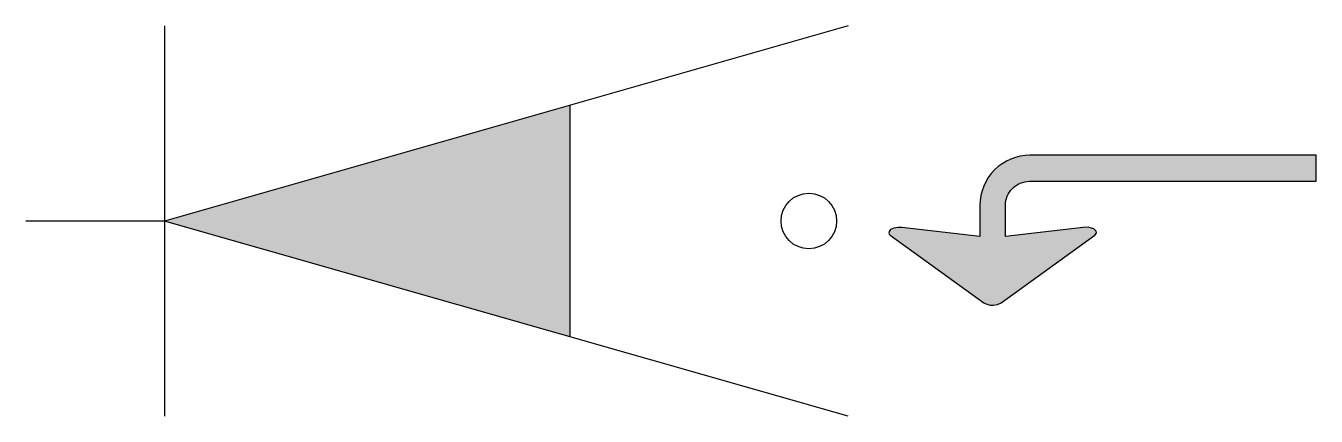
# Model space of a CAD drawing. Extents: x 0 to 13.9, y -2.1 to 2.1.
import ezdxf

# ---------------------------------------------------------------- set-up
doc = ezdxf.new("R2010")
doc.units = 0
doc.layers.get('0').update_dxf_attribs({"lineweight": 25})

msp = doc.modelspace()

# ---------------------------------------------------------------- hatches: boundary and pattern name
h = msp.add_hatch(color=256)
h.dxf.hatch_style = 1
edge = h.paths.add_edge_path()
edge.add_line((9.45808806160926, -0.06983475139435313), (9.41677734456789, -0.06883936107868749))
edge.add_line((9.41677734456448, -0.06883936107982436), (9.373442377159336, -0.07642723973361853))
edge.add_line((9.373442377160472, -0.07642723973361853), (9.337864782091856, -0.09318168891894629))
edge.add_line((9.337864782092993, -0.09318168891780942), (9.321001912543352, -0.1123185260095738))
edge.add_line((9.321001912543352, -0.1123185260107107), (9.318047136981704, -0.1272654199121348))
edge.add_line((9.318047136981704, -0.1272654199087242), (9.323207112752243, -0.1424136284171595))
edge.add_line((9.323207112751106, -0.1424136284194333), (9.334117373862227, -0.15459260515712))
edge.add_line((9.334117373863364, -0.1545926051548463), (10.34614767902895, -0.8857805770819027))
edge.add_line((10.34614767902781, -0.8857805770830396), (10.37563367086932, -0.9004205602158777))
edge.add_line((10.37563367087273, -0.9004205602181514), (10.41143100734871, -0.9085194047142409))
edge.add_line((10.41143100734757, -0.9085194047119671), (10.44713998348357, -0.9101900493814696))
edge.add_line((10.44713998348129, -0.9101900493814696), (10.49240051947891, -0.9038587469407844))
edge.add_line((10.49240051948004, -0.9038587469385106), (10.53337038494305, -0.8857804283738346))
edge.add_line((10.53337038494305, -0.8857804283761084), (11.54287379807897, -0.1545908507759464))
edge.add_line((11.5428737980767, -0.1545908507713989), (11.56122684903949, -0.1315885757000501))
edge.add_line((11.56122684904062, -0.131588575701187), (11.55919215905101, -0.1094272602401247))
edge.add_line((11.55919215905101, -0.1094272602412616), (11.53221514398297, -0.08483736011925203))
edge.add_line((11.53221514398069, -0.08483736011697829), (11.47145942394445, -0.0683246816717542))
edge.add_line((11.47145942394559, -0.06832468167061734), (11.41889227687557, -0.06983319395402532))
edge.add_line((11.41889227687329, -0.06983319395516219), (10.57727227026703, -0.1688753099139717))
edge.add_line((10.57727227026703, -0.1688753099151086), (10.57727100318061, 0.1691333186070665))
edge.add_arc((10.83713315816226, 0.1691342927475148), 0.2598621549817082, 449.99997800420715, 540.0002147835895, ccw=False)
edge.add_line((10.83713325792246, 0.428996447728025), (13.93334262769486, 0.4289960463327702))
edge.add_line((13.93334262769372, 0.4289960463339071), (13.93334262769372, 0.7098366218261276))
edge.add_line((13.93334262769372, 0.7098366218261276), (10.84307995729432, 0.7098366218261276))
edge.add_arc((10.84307995729318, 0.1690070707664404), 0.5408295510612184, 449.9999999999999, 540.0001820369865)
edge.add_line((10.30225040623804, 0.1690053524717428), (10.30225147973397, -0.1688753099162454))
edge.add_line((10.30225147973056, -0.1688753099151086), (9.458088061604712, -0.06983475139549))

# ---------------------------------------------------------------- linework, layer by layer
for p, q in [((8.8784245541774, 2.109568793675862), (1.499127210055349, 0)), ((1.499127210055349, 2.109568793675862), (1.499127210055349, -2.109568793674725)), ((5.878424554176718, -1.251938847908605), (5.878424554177855, 1.251938847909742)), ((1.499127210055349, 0), (0, 0)), ((8.8784245541774, -2.109568793675862), (1.499127210055349, 0))]:
    msp.add_line(p, q)
msp.add_lwpolyline([(9.45808806160926, -0.06983475139435313), (9.41677734456448, -0.06883936107982436), (9.373442377160472, -0.07642723973361853), (9.337864782092993, -0.09318168891780942), (9.321001912543352, -0.1123185260107107), (9.318047136981704, -0.1272654199087242), (9.323207112751106, -0.1424136284194333), (9.334117373863364, -0.1545926051548463), (10.34614767902781, -0.8857805770830396), (10.37563367087273, -0.9004205602181514), (10.41143100734757, -0.9085194047119671), (10.44713998348129, -0.9101900493814696), (10.49240051948004, -0.9038587469385106), (10.53337038494305, -0.8857804283761084), (11.5428737980767, -0.1545908507713989), (11.56122684904062, -0.131588575701187), (11.55919215905101, -0.1094272602412616), (11.53221514398069, -0.08483736011697829), (11.47145942394559, -0.06832468167061734), (11.41889227687329, -0.06983319395516219), (10.57727227026703, -0.1688753099151086), (10.57727100318175, 0.1691333186104771, -0.4142147727782192), (10.83713325792246, 0.428996447728025), (13.93334262769372, 0.4289960463339071), (13.93334262769372, 0.7098366218261276), (10.84307995729318, 0.7098366218261276, 0.414214492937562), (10.30225040623804, 0.1690053524717428), (10.30225147973056, -0.1688753099151086)], format="xyb", close=True)
msp.add_circle((8.454956761673884, 0), 0.3)
msp.add_solid([(1.499127210055349, 0), (5.878424554176718, 1.251938847910878), (5.878424554176718, -1.251938847909742)])

doc.saveas('drawing.dxf')
